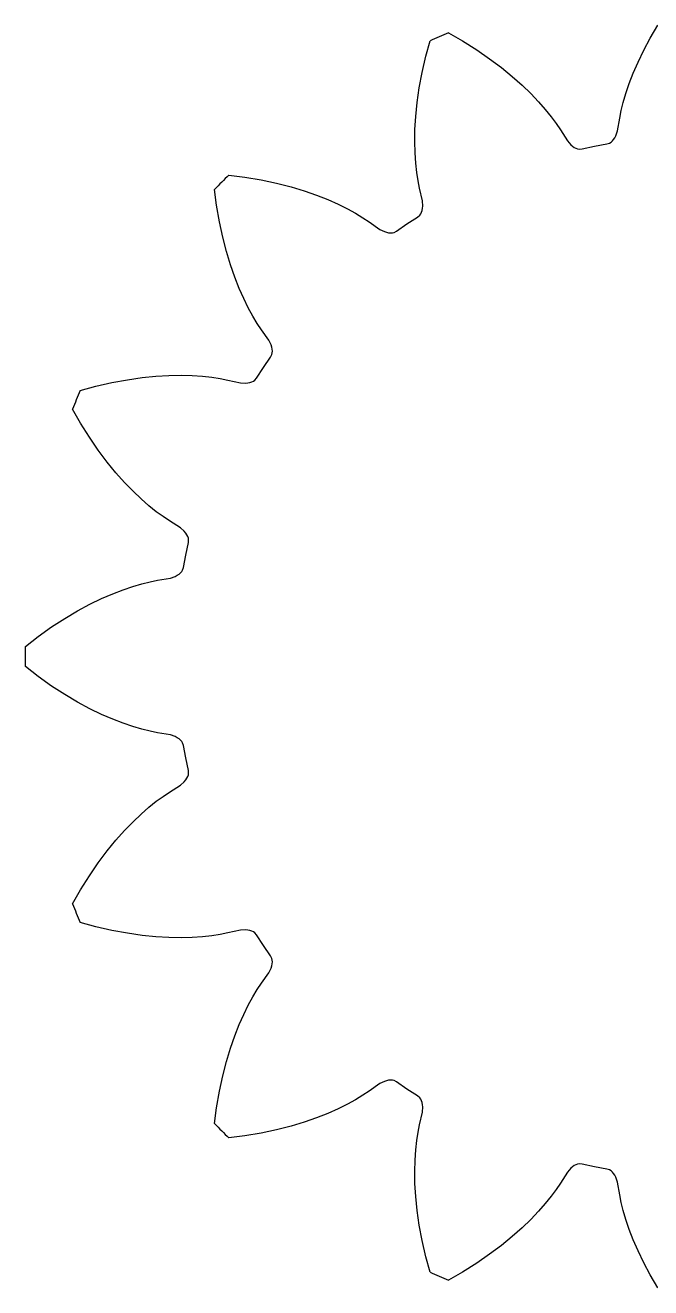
# Model space of a CAD drawing. Extents: x -22.5 to 22.5, y -22.5 to 22.5.
# Drawn here: x -22.5 to -1.52, y -21.17 to 21.17 of the extents above; entities that cross this region are included whole.
import ezdxf

# ---------------------------------------------------------------- set-up
doc = ezdxf.new("R2010")
doc.units = 0

msp = doc.modelspace()

# ---------------------------------------------------------------- linework, layer by layer
at = {"layer": 'layer0'}
for p, q in [((-1.533, 20.744), (-1.279, 21.173)), ((-8.297, 20.914), (-7.829, 20.647)), ((-9.063, 20.135), (-8.922, 20.655)), ((-7.829, 20.647), (-7.356, 20.35)), ((-7.356, 20.35), (-6.921, 20.051)), ((-1.944, 19.94), (-1.753, 20.334)), ((-1.753, 20.334), (-1.533, 20.744)), ((-9.188, 19.591), (-9.063, 20.135)), ((-6.921, 20.051), (-6.522, 19.752)), ((-2.106, 19.566), (-1.944, 19.94)), ((-9.285, 19.072), (-9.188, 19.591)), ((-6.522, 19.752), (-6.161, 19.457)), ((-2.241, 19.215), (-2.106, 19.566)), ((-9.355, 18.578), (-9.285, 19.072)), ((-6.161, 19.457), (-5.835, 19.166)), ((-5.835, 19.166), (-5.542, 18.883)), ((-2.351, 18.887), (-2.241, 19.215)), ((-5.542, 18.883), (-5.283, 18.61)), ((-2.439, 18.584), (-2.351, 18.887)), ((-9.401, 18.115), (-9.355, 18.578)), ((-5.283, 18.61), (-5.056, 18.349)), ((-5.056, 18.349), (-4.858, 18.103)), ((-2.557, 18.059), (-2.507, 18.309)), ((-2.507, 18.309), (-2.439, 18.584)), ((-9.427, 17.678), (-9.401, 18.115)), ((-4.858, 18.103), (-4.691, 17.875)), ((-4.691, 17.875), (-4.548, 17.663)), ((-2.631, 17.629), (-2.557, 18.059)), ((-9.433, 17.271), (-9.427, 17.678)), ((-4.548, 17.663), (-4.315, 17.294)), ((-2.762, 17.341), (-2.723, 17.399)), ((-2.723, 17.399), (-2.688, 17.467)), ((-2.688, 17.467), (-2.631, 17.629)), ((-9.423, 16.895), (-9.433, 17.271)), ((-4.315, 17.294), (-4.201, 17.166)), ((-4.201, 17.166), (-4.142, 17.117)), ((-4.142, 17.117), (-4.084, 17.078)), ((-4.084, 17.078), (-4.026, 17.049)), ((-4.026, 17.049), (-3.969, 17.029)), ((-3.969, 17.029), (-3.914, 17.02)), ((-3.914, 17.02), (-3.82, 17.027)), ((-3.82, 17.027), (-3.404, 17.115)), ((-3.404, 17.115), (-2.987, 17.192)), ((-2.987, 17.192), (-2.898, 17.222)), ((-2.898, 17.222), (-2.85, 17.252)), ((-2.85, 17.252), (-2.804, 17.292)), ((-2.804, 17.292), (-2.762, 17.341)), ((-9.4, 16.55), (-9.423, 16.895)), ((-9.365, 16.236), (-9.4, 16.55)), ((-15.669, 16.147), (-15.134, 16.079)), ((-9.323, 15.956), (-9.365, 16.236)), ((-16.079, 15.134), (-16.147, 15.669)), ((-15.134, 16.079), (-14.584, 15.986)), ((-14.584, 15.986), (-14.067, 15.876)), ((-14.067, 15.876), (-13.584, 15.752)), ((-13.584, 15.752), (-13.138, 15.618)), ((-9.274, 15.705), (-9.323, 15.956)), ((-9.177, 15.28), (-9.274, 15.705)), ((-13.138, 15.618), (-12.725, 15.474)), ((-12.725, 15.474), (-12.346, 15.324)), ((-12.346, 15.324), (-12.003, 15.172)), ((-9.168, 15.108), (-9.177, 15.28)), ((-15.986, 14.584), (-16.079, 15.134)), ((-12.003, 15.172), (-11.693, 15.018)), ((-11.693, 15.018), (-11.416, 14.866)), ((-11.416, 14.866), (-11.174, 14.719)), ((-9.268, 14.802), (-9.235, 14.848)), ((-9.235, 14.848), (-9.208, 14.902)), ((-9.208, 14.902), (-9.188, 14.964)), ((-9.188, 14.964), (-9.174, 15.033)), ((-9.174, 15.033), (-9.168, 15.108)), ((-15.876, 14.067), (-15.986, 14.584)), ((-11.174, 14.719), (-10.961, 14.578)), ((-10.961, 14.578), (-10.605, 14.326)), ((-10.045, 14.269), (-9.695, 14.509)), ((-9.695, 14.509), (-9.339, 14.741)), ((-9.339, 14.741), (-9.268, 14.802)), ((-15.752, 13.584), (-15.876, 14.067)), ((-10.605, 14.326), (-10.45, 14.252)), ((-10.45, 14.252), (-10.377, 14.229)), ((-10.377, 14.229), (-10.309, 14.215)), ((-10.309, 14.215), (-10.244, 14.21)), ((-10.244, 14.21), (-10.184, 14.214)), ((-10.184, 14.214), (-10.129, 14.227)), ((-10.129, 14.227), (-10.045, 14.269)), ((-15.618, 13.138), (-15.752, 13.584)), ((-15.474, 12.725), (-15.618, 13.138)), ((-15.324, 12.346), (-15.474, 12.725)), ((-15.172, 12.003), (-15.324, 12.346)), ((-15.018, 11.693), (-15.172, 12.003)), ((-14.866, 11.416), (-15.018, 11.693)), ((-14.719, 11.174), (-14.866, 11.416)), ((-14.578, 10.961), (-14.719, 11.174)), ((-14.326, 10.605), (-14.578, 10.961)), ((-14.252, 10.45), (-14.326, 10.605)), ((-14.229, 10.377), (-14.252, 10.45)), ((-14.215, 10.309), (-14.229, 10.377)), ((-14.227, 10.129), (-14.214, 10.184)), ((-14.21, 10.244), (-14.215, 10.309)), ((-14.214, 10.184), (-14.21, 10.244)), ((-14.509, 9.695), (-14.269, 10.045)), ((-14.269, 10.045), (-14.227, 10.129)), ((-19.072, 9.285), (-18.578, 9.355)), ((-18.578, 9.355), (-18.115, 9.401)), ((-18.115, 9.401), (-17.678, 9.427)), ((-17.678, 9.427), (-17.271, 9.433)), ((-17.271, 9.433), (-16.895, 9.423)), ((-16.895, 9.423), (-16.55, 9.4)), ((-16.55, 9.4), (-16.236, 9.365)), ((-16.236, 9.365), (-15.956, 9.323)), ((-15.956, 9.323), (-15.705, 9.274)), ((-14.802, 9.268), (-14.741, 9.339)), ((-14.741, 9.339), (-14.509, 9.695)), ((-20.655, 8.922), (-20.135, 9.063)), ((-20.135, 9.063), (-19.591, 9.188)), ((-19.591, 9.188), (-19.072, 9.285)), ((-15.705, 9.274), (-15.28, 9.177)), ((-15.28, 9.177), (-15.108, 9.168)), ((-15.108, 9.168), (-15.033, 9.174)), ((-15.033, 9.174), (-14.964, 9.188)), ((-14.964, 9.188), (-14.902, 9.208)), ((-14.902, 9.208), (-14.848, 9.235)), ((-14.848, 9.235), (-14.802, 9.268)), ((-20.647, 7.829), (-20.914, 8.297)), ((-20.35, 7.356), (-20.647, 7.829)), ((-20.051, 6.921), (-20.35, 7.356)), ((-19.752, 6.522), (-20.051, 6.921)), ((-19.457, 6.161), (-19.752, 6.522)), ((-19.166, 5.835), (-19.457, 6.161)), ((-18.883, 5.542), (-19.166, 5.835)), ((-18.61, 5.283), (-18.883, 5.542)), ((-18.349, 5.056), (-18.61, 5.283)), ((-18.103, 4.858), (-18.349, 5.056)), ((-17.875, 4.691), (-18.103, 4.858)), ((-17.663, 4.548), (-17.875, 4.691)), ((-17.294, 4.315), (-17.663, 4.548)), ((-17.166, 4.201), (-17.294, 4.315)), ((-17.117, 4.142), (-17.166, 4.201)), ((-17.078, 4.084), (-17.117, 4.142)), ((-17.115, 3.404), (-17.027, 3.82)), ((-17.049, 4.026), (-17.078, 4.084)), ((-17.029, 3.969), (-17.049, 4.026)), ((-17.02, 3.914), (-17.029, 3.969)), ((-17.027, 3.82), (-17.02, 3.914)), ((-17.192, 2.987), (-17.115, 3.404)), ((-17.222, 2.898), (-17.192, 2.987)), ((-18.309, 2.507), (-18.059, 2.557)), ((-18.059, 2.557), (-17.629, 2.631)), ((-17.629, 2.631), (-17.467, 2.688)), ((-17.467, 2.688), (-17.399, 2.723)), ((-17.399, 2.723), (-17.341, 2.762)), ((-17.341, 2.762), (-17.292, 2.804)), ((-17.292, 2.804), (-17.252, 2.85)), ((-17.252, 2.85), (-17.222, 2.898)), ((-19.566, 2.106), (-19.215, 2.241)), ((-19.215, 2.241), (-18.887, 2.351)), ((-18.887, 2.351), (-18.584, 2.439)), ((-18.584, 2.439), (-18.309, 2.507)), ((-20.744, 1.533), (-20.334, 1.753)), ((-20.334, 1.753), (-19.94, 1.944)), ((-19.94, 1.944), (-19.566, 2.106)), ((-21.616, 0.992), (-21.173, 1.279)), ((-21.173, 1.279), (-20.744, 1.533)), ((-22.071, 0.668), (-21.616, 0.992)), ((-22.497, 0.338), (-22.071, 0.668)), ((-22.071, -0.668), (-22.497, -0.338)), ((-21.616, -0.992), (-22.071, -0.668)), ((-21.173, -1.279), (-21.616, -0.992)), ((-20.744, -1.533), (-21.173, -1.279)), ((-20.334, -1.753), (-20.744, -1.533)), ((-19.94, -1.944), (-20.334, -1.753)), ((-19.566, -2.106), (-19.94, -1.944)), ((-19.215, -2.241), (-19.566, -2.106)), ((-18.887, -2.351), (-19.215, -2.241)), ((-18.584, -2.439), (-18.887, -2.351)), ((-18.309, -2.507), (-18.584, -2.439)), ((-18.059, -2.557), (-18.309, -2.507)), ((-17.629, -2.631), (-18.059, -2.557)), ((-17.467, -2.688), (-17.629, -2.631)), ((-17.399, -2.723), (-17.467, -2.688)), ((-17.341, -2.762), (-17.399, -2.723)), ((-17.292, -2.804), (-17.341, -2.762)), ((-17.252, -2.85), (-17.292, -2.804)), ((-17.222, -2.898), (-17.252, -2.85)), ((-17.192, -2.987), (-17.222, -2.898)), ((-17.115, -3.404), (-17.192, -2.987)), ((-17.027, -3.82), (-17.115, -3.404)), ((-17.294, -4.315), (-17.166, -4.201)), ((-17.166, -4.201), (-17.117, -4.142)), ((-17.117, -4.142), (-17.078, -4.084)), ((-17.078, -4.084), (-17.049, -4.026)), ((-17.049, -4.026), (-17.029, -3.969)), ((-17.029, -3.969), (-17.02, -3.914)), ((-17.02, -3.914), (-17.027, -3.82)), ((-17.875, -4.691), (-17.663, -4.548)), ((-17.663, -4.548), (-17.294, -4.315)), ((-18.61, -5.283), (-18.349, -5.056)), ((-18.349, -5.056), (-18.103, -4.858)), ((-18.103, -4.858), (-17.875, -4.691)), ((-18.883, -5.542), (-18.61, -5.283)), ((-19.457, -6.161), (-19.166, -5.835)), ((-19.166, -5.835), (-18.883, -5.542)), ((-19.752, -6.522), (-19.457, -6.161)), ((-20.051, -6.921), (-19.752, -6.522)), ((-20.35, -7.356), (-20.051, -6.921)), ((-20.647, -7.829), (-20.35, -7.356)), ((-20.914, -8.297), (-20.647, -7.829)), ((-20.135, -9.063), (-20.655, -8.922)), ((-19.591, -9.188), (-20.135, -9.063)), ((-19.072, -9.285), (-19.591, -9.188)), ((-18.578, -9.355), (-19.072, -9.285)), ((-15.705, -9.274), (-15.956, -9.323)), ((-15.28, -9.177), (-15.705, -9.274)), ((-15.108, -9.168), (-15.28, -9.177)), ((-15.033, -9.174), (-15.108, -9.168)), ((-14.964, -9.188), (-15.033, -9.174)), ((-14.902, -9.208), (-14.964, -9.188)), ((-14.848, -9.235), (-14.902, -9.208)), ((-14.802, -9.268), (-14.848, -9.235)), ((-14.741, -9.339), (-14.802, -9.268)), ((-18.115, -9.401), (-18.578, -9.355)), ((-17.678, -9.427), (-18.115, -9.401)), ((-17.271, -9.433), (-17.678, -9.427)), ((-16.895, -9.423), (-17.271, -9.433)), ((-16.55, -9.4), (-16.895, -9.423)), ((-16.236, -9.365), (-16.55, -9.4)), ((-15.956, -9.323), (-16.236, -9.365)), ((-14.509, -9.695), (-14.741, -9.339)), ((-14.269, -10.045), (-14.509, -9.695)), ((-14.227, -10.129), (-14.269, -10.045)), ((-14.214, -10.184), (-14.227, -10.129)), ((-14.326, -10.605), (-14.252, -10.45)), ((-14.252, -10.45), (-14.229, -10.377)), ((-14.229, -10.377), (-14.215, -10.309)), ((-14.215, -10.309), (-14.21, -10.244)), ((-14.21, -10.244), (-14.214, -10.184)), ((-14.719, -11.174), (-14.578, -10.961)), ((-14.578, -10.961), (-14.326, -10.605)), ((-15.018, -11.693), (-14.866, -11.416)), ((-14.866, -11.416), (-14.719, -11.174)), ((-15.172, -12.003), (-15.018, -11.693)), ((-15.324, -12.346), (-15.172, -12.003)), ((-15.474, -12.725), (-15.324, -12.346)), ((-15.618, -13.138), (-15.474, -12.725)), ((-15.752, -13.584), (-15.618, -13.138)), ((-15.876, -14.067), (-15.752, -13.584)), ((-15.986, -14.584), (-15.876, -14.067)), ((-10.605, -14.326), (-10.961, -14.578)), ((-10.45, -14.252), (-10.605, -14.326)), ((-10.377, -14.229), (-10.45, -14.252)), ((-10.309, -14.215), (-10.377, -14.229)), ((-10.244, -14.21), (-10.309, -14.215)), ((-10.184, -14.214), (-10.244, -14.21)), ((-10.129, -14.227), (-10.184, -14.214)), ((-10.045, -14.269), (-10.129, -14.227)), ((-9.695, -14.509), (-10.045, -14.269)), ((-16.079, -15.134), (-15.986, -14.584)), ((-11.174, -14.719), (-11.416, -14.866)), ((-10.961, -14.578), (-11.174, -14.719)), ((-9.339, -14.741), (-9.695, -14.509)), ((-9.268, -14.802), (-9.339, -14.741)), ((-9.235, -14.848), (-9.268, -14.802)), ((-16.147, -15.669), (-16.079, -15.134)), ((-12.003, -15.172), (-12.346, -15.324)), ((-11.693, -15.018), (-12.003, -15.172)), ((-11.416, -14.866), (-11.693, -15.018)), ((-9.208, -14.902), (-9.235, -14.848)), ((-9.188, -14.964), (-9.208, -14.902)), ((-9.174, -15.033), (-9.188, -14.964)), ((-9.177, -15.28), (-9.168, -15.108)), ((-9.168, -15.108), (-9.174, -15.033)), ((-13.138, -15.618), (-13.584, -15.752)), ((-12.725, -15.474), (-13.138, -15.618)), ((-12.346, -15.324), (-12.725, -15.474)), ((-9.274, -15.705), (-9.177, -15.28)), ((-15.134, -16.079), (-15.669, -16.147)), ((-14.584, -15.986), (-15.134, -16.079)), ((-14.067, -15.876), (-14.584, -15.986)), ((-13.584, -15.752), (-14.067, -15.876)), ((-9.365, -16.236), (-9.323, -15.956)), ((-9.323, -15.956), (-9.274, -15.705)), ((-9.4, -16.55), (-9.365, -16.236)), ((-9.433, -17.271), (-9.423, -16.895)), ((-9.423, -16.895), (-9.4, -16.55)), ((-9.427, -17.678), (-9.433, -17.271)), ((-4.315, -17.294), (-4.548, -17.663)), ((-4.201, -17.166), (-4.315, -17.294)), ((-4.142, -17.117), (-4.201, -17.166)), ((-4.084, -17.078), (-4.142, -17.117)), ((-4.026, -17.049), (-4.084, -17.078)), ((-3.969, -17.029), (-4.026, -17.049)), ((-3.914, -17.02), (-3.969, -17.029)), ((-3.82, -17.027), (-3.914, -17.02)), ((-3.404, -17.115), (-3.82, -17.027)), ((-2.987, -17.192), (-3.404, -17.115)), ((-2.898, -17.222), (-2.987, -17.192)), ((-2.85, -17.252), (-2.898, -17.222)), ((-2.804, -17.292), (-2.85, -17.252)), ((-2.762, -17.341), (-2.804, -17.292)), ((-2.723, -17.399), (-2.762, -17.341)), ((-9.401, -18.115), (-9.427, -17.678)), ((-4.548, -17.663), (-4.691, -17.875)), ((-2.688, -17.467), (-2.723, -17.399)), ((-2.631, -17.629), (-2.688, -17.467)), ((-2.557, -18.059), (-2.631, -17.629)), ((-9.355, -18.578), (-9.401, -18.115)), ((-4.858, -18.103), (-5.056, -18.349)), ((-4.691, -17.875), (-4.858, -18.103)), ((-2.507, -18.309), (-2.557, -18.059)), ((-9.285, -19.072), (-9.355, -18.578)), ((-5.283, -18.61), (-5.542, -18.883)), ((-5.056, -18.349), (-5.283, -18.61)), ((-2.439, -18.584), (-2.507, -18.309)), ((-2.351, -18.887), (-2.439, -18.584)), ((-5.542, -18.883), (-5.835, -19.166)), ((-2.241, -19.215), (-2.351, -18.887)), ((-9.188, -19.591), (-9.285, -19.072)), ((-6.161, -19.457), (-6.522, -19.752)), ((-5.835, -19.166), (-6.161, -19.457)), ((-2.106, -19.566), (-2.241, -19.215)), ((-9.063, -20.135), (-9.188, -19.591)), ((-6.522, -19.752), (-6.921, -20.051)), ((-1.944, -19.94), (-2.106, -19.566)), ((-8.922, -20.655), (-9.063, -20.135)), ((-6.921, -20.051), (-7.356, -20.35)), ((-1.753, -20.334), (-1.944, -19.94)), ((-7.829, -20.647), (-8.297, -20.914)), ((-7.356, -20.35), (-7.829, -20.647)), ((-1.533, -20.744), (-1.753, -20.334)), ((-1.279, -21.173), (-1.533, -20.744))]:
    msp.add_line(p, q, dxfattribs=at)
for start, end in [(111.6385, 113.3615), (134.1385, 135.8615), (156.6385, 158.3615), (179.1385, 180.8615), (201.6385, 203.3615), (224.1385, 225.8615), (246.6385, 248.3615)]:
    msp.add_arc((0, 0), 22.5, start, end, dxfattribs=at)
at = {"layer": 'layer1'}
for p, q in [((-1.533, 20.744), (-1.279, 21.173)), ((-8.297, 20.914), (-7.829, 20.647)), ((-9.063, 20.135), (-8.922, 20.655)), ((-7.829, 20.647), (-7.356, 20.35)), ((-7.356, 20.35), (-6.921, 20.051)), ((-1.944, 19.94), (-1.753, 20.334)), ((-1.753, 20.334), (-1.533, 20.744)), ((-9.188, 19.591), (-9.063, 20.135)), ((-6.921, 20.051), (-6.522, 19.752)), ((-2.106, 19.566), (-1.944, 19.94)), ((-9.285, 19.072), (-9.188, 19.591)), ((-6.522, 19.752), (-6.161, 19.457)), ((-2.241, 19.215), (-2.106, 19.566)), ((-9.355, 18.578), (-9.285, 19.072)), ((-6.161, 19.457), (-5.835, 19.166)), ((-5.835, 19.166), (-5.542, 18.883)), ((-2.351, 18.887), (-2.241, 19.215)), ((-5.542, 18.883), (-5.283, 18.61)), ((-2.439, 18.584), (-2.351, 18.887)), ((-9.401, 18.115), (-9.355, 18.578)), ((-5.283, 18.61), (-5.056, 18.349)), ((-5.056, 18.349), (-4.858, 18.103)), ((-2.557, 18.059), (-2.507, 18.309)), ((-2.507, 18.309), (-2.439, 18.584)), ((-9.427, 17.678), (-9.401, 18.115)), ((-4.858, 18.103), (-4.691, 17.875)), ((-4.691, 17.875), (-4.548, 17.663)), ((-2.631, 17.629), (-2.557, 18.059)), ((-9.433, 17.271), (-9.427, 17.678)), ((-4.548, 17.663), (-4.315, 17.294)), ((-2.762, 17.341), (-2.723, 17.399)), ((-2.723, 17.399), (-2.688, 17.467)), ((-2.688, 17.467), (-2.631, 17.629)), ((-9.423, 16.895), (-9.433, 17.271)), ((-4.315, 17.294), (-4.201, 17.166)), ((-4.201, 17.166), (-4.142, 17.117)), ((-4.142, 17.117), (-4.084, 17.078)), ((-4.084, 17.078), (-4.026, 17.049)), ((-4.026, 17.049), (-3.969, 17.029)), ((-3.969, 17.029), (-3.914, 17.02)), ((-3.914, 17.02), (-3.82, 17.027)), ((-3.82, 17.027), (-3.404, 17.115)), ((-3.404, 17.115), (-2.987, 17.192)), ((-2.987, 17.192), (-2.898, 17.222)), ((-2.898, 17.222), (-2.85, 17.252)), ((-2.85, 17.252), (-2.804, 17.292)), ((-2.804, 17.292), (-2.762, 17.341)), ((-9.4, 16.55), (-9.423, 16.895)), ((-9.365, 16.236), (-9.4, 16.55)), ((-15.669, 16.147), (-15.134, 16.079)), ((-9.323, 15.956), (-9.365, 16.236)), ((-16.079, 15.134), (-16.147, 15.669)), ((-15.134, 16.079), (-14.584, 15.986)), ((-14.584, 15.986), (-14.067, 15.876)), ((-14.067, 15.876), (-13.584, 15.752)), ((-13.584, 15.752), (-13.138, 15.618)), ((-9.274, 15.705), (-9.323, 15.956)), ((-9.177, 15.28), (-9.274, 15.705)), ((-13.138, 15.618), (-12.725, 15.474)), ((-12.725, 15.474), (-12.346, 15.324)), ((-12.346, 15.324), (-12.003, 15.172)), ((-9.168, 15.108), (-9.177, 15.28)), ((-15.986, 14.584), (-16.079, 15.134)), ((-12.003, 15.172), (-11.693, 15.018)), ((-11.693, 15.018), (-11.416, 14.866)), ((-11.416, 14.866), (-11.174, 14.719)), ((-9.268, 14.802), (-9.235, 14.848)), ((-9.235, 14.848), (-9.208, 14.902)), ((-9.208, 14.902), (-9.188, 14.964)), ((-9.188, 14.964), (-9.174, 15.033)), ((-9.174, 15.033), (-9.168, 15.108)), ((-15.876, 14.067), (-15.986, 14.584)), ((-11.174, 14.719), (-10.961, 14.578)), ((-10.961, 14.578), (-10.605, 14.326)), ((-10.045, 14.269), (-9.695, 14.509)), ((-9.695, 14.509), (-9.339, 14.741)), ((-9.339, 14.741), (-9.268, 14.802)), ((-15.752, 13.584), (-15.876, 14.067)), ((-10.605, 14.326), (-10.45, 14.252)), ((-10.45, 14.252), (-10.377, 14.229)), ((-10.377, 14.229), (-10.309, 14.215)), ((-10.309, 14.215), (-10.244, 14.21)), ((-10.244, 14.21), (-10.184, 14.214)), ((-10.184, 14.214), (-10.129, 14.227)), ((-10.129, 14.227), (-10.045, 14.269)), ((-15.618, 13.138), (-15.752, 13.584)), ((-15.474, 12.725), (-15.618, 13.138)), ((-15.324, 12.346), (-15.474, 12.725)), ((-15.172, 12.003), (-15.324, 12.346)), ((-15.018, 11.693), (-15.172, 12.003)), ((-14.866, 11.416), (-15.018, 11.693)), ((-14.719, 11.174), (-14.866, 11.416)), ((-14.578, 10.961), (-14.719, 11.174)), ((-14.326, 10.605), (-14.578, 10.961)), ((-14.252, 10.45), (-14.326, 10.605)), ((-14.229, 10.377), (-14.252, 10.45)), ((-14.215, 10.309), (-14.229, 10.377)), ((-14.227, 10.129), (-14.214, 10.184)), ((-14.21, 10.244), (-14.215, 10.309)), ((-14.214, 10.184), (-14.21, 10.244)), ((-14.509, 9.695), (-14.269, 10.045)), ((-14.269, 10.045), (-14.227, 10.129)), ((-19.072, 9.285), (-18.578, 9.355)), ((-18.578, 9.355), (-18.115, 9.401)), ((-18.115, 9.401), (-17.678, 9.427)), ((-17.678, 9.427), (-17.271, 9.433)), ((-17.271, 9.433), (-16.895, 9.423)), ((-16.895, 9.423), (-16.55, 9.4)), ((-16.55, 9.4), (-16.236, 9.365)), ((-16.236, 9.365), (-15.956, 9.323)), ((-15.956, 9.323), (-15.705, 9.274)), ((-14.802, 9.268), (-14.741, 9.339)), ((-14.741, 9.339), (-14.509, 9.695)), ((-20.655, 8.922), (-20.135, 9.063)), ((-20.135, 9.063), (-19.591, 9.188)), ((-19.591, 9.188), (-19.072, 9.285)), ((-15.705, 9.274), (-15.28, 9.177)), ((-15.28, 9.177), (-15.108, 9.168)), ((-15.108, 9.168), (-15.033, 9.174)), ((-15.033, 9.174), (-14.964, 9.188)), ((-14.964, 9.188), (-14.902, 9.208)), ((-14.902, 9.208), (-14.848, 9.235)), ((-14.848, 9.235), (-14.802, 9.268)), ((-20.647, 7.829), (-20.914, 8.297)), ((-20.35, 7.356), (-20.647, 7.829)), ((-20.051, 6.921), (-20.35, 7.356)), ((-19.752, 6.522), (-20.051, 6.921)), ((-19.457, 6.161), (-19.752, 6.522)), ((-19.166, 5.835), (-19.457, 6.161)), ((-18.883, 5.542), (-19.166, 5.835)), ((-18.61, 5.283), (-18.883, 5.542)), ((-18.349, 5.056), (-18.61, 5.283)), ((-18.103, 4.858), (-18.349, 5.056)), ((-17.875, 4.691), (-18.103, 4.858)), ((-17.663, 4.548), (-17.875, 4.691)), ((-17.294, 4.315), (-17.663, 4.548)), ((-17.166, 4.201), (-17.294, 4.315)), ((-17.117, 4.142), (-17.166, 4.201)), ((-17.078, 4.084), (-17.117, 4.142)), ((-17.115, 3.404), (-17.027, 3.82)), ((-17.049, 4.026), (-17.078, 4.084)), ((-17.029, 3.969), (-17.049, 4.026)), ((-17.02, 3.914), (-17.029, 3.969)), ((-17.027, 3.82), (-17.02, 3.914)), ((-17.192, 2.987), (-17.115, 3.404)), ((-17.222, 2.898), (-17.192, 2.987)), ((-18.309, 2.507), (-18.059, 2.557)), ((-18.059, 2.557), (-17.629, 2.631)), ((-17.629, 2.631), (-17.467, 2.688)), ((-17.467, 2.688), (-17.399, 2.723)), ((-17.399, 2.723), (-17.341, 2.762)), ((-17.341, 2.762), (-17.292, 2.804)), ((-17.292, 2.804), (-17.252, 2.85)), ((-17.252, 2.85), (-17.222, 2.898)), ((-19.566, 2.106), (-19.215, 2.241)), ((-19.215, 2.241), (-18.887, 2.351)), ((-18.887, 2.351), (-18.584, 2.439)), ((-18.584, 2.439), (-18.309, 2.507)), ((-20.744, 1.533), (-20.334, 1.753)), ((-20.334, 1.753), (-19.94, 1.944)), ((-19.94, 1.944), (-19.566, 2.106)), ((-21.616, 0.992), (-21.173, 1.279)), ((-21.173, 1.279), (-20.744, 1.533)), ((-22.071, 0.668), (-21.616, 0.992)), ((-22.497, 0.338), (-22.071, 0.668)), ((-22.071, -0.668), (-22.497, -0.338)), ((-21.616, -0.992), (-22.071, -0.668)), ((-21.173, -1.279), (-21.616, -0.992)), ((-20.744, -1.533), (-21.173, -1.279)), ((-20.334, -1.753), (-20.744, -1.533)), ((-19.94, -1.944), (-20.334, -1.753)), ((-19.566, -2.106), (-19.94, -1.944)), ((-19.215, -2.241), (-19.566, -2.106)), ((-18.887, -2.351), (-19.215, -2.241)), ((-18.584, -2.439), (-18.887, -2.351)), ((-18.309, -2.507), (-18.584, -2.439)), ((-18.059, -2.557), (-18.309, -2.507)), ((-17.629, -2.631), (-18.059, -2.557)), ((-17.467, -2.688), (-17.629, -2.631)), ((-17.399, -2.723), (-17.467, -2.688)), ((-17.341, -2.762), (-17.399, -2.723)), ((-17.292, -2.804), (-17.341, -2.762)), ((-17.252, -2.85), (-17.292, -2.804)), ((-17.222, -2.898), (-17.252, -2.85)), ((-17.192, -2.987), (-17.222, -2.898)), ((-17.115, -3.404), (-17.192, -2.987)), ((-17.027, -3.82), (-17.115, -3.404)), ((-17.294, -4.315), (-17.166, -4.201)), ((-17.166, -4.201), (-17.117, -4.142)), ((-17.117, -4.142), (-17.078, -4.084)), ((-17.078, -4.084), (-17.049, -4.026)), ((-17.049, -4.026), (-17.029, -3.969)), ((-17.029, -3.969), (-17.02, -3.914)), ((-17.02, -3.914), (-17.027, -3.82)), ((-17.875, -4.691), (-17.663, -4.548)), ((-17.663, -4.548), (-17.294, -4.315)), ((-18.61, -5.283), (-18.349, -5.056)), ((-18.349, -5.056), (-18.103, -4.858)), ((-18.103, -4.858), (-17.875, -4.691)), ((-18.883, -5.542), (-18.61, -5.283)), ((-19.457, -6.161), (-19.166, -5.835)), ((-19.166, -5.835), (-18.883, -5.542)), ((-19.752, -6.522), (-19.457, -6.161)), ((-20.051, -6.921), (-19.752, -6.522)), ((-20.35, -7.356), (-20.051, -6.921)), ((-20.647, -7.829), (-20.35, -7.356)), ((-20.914, -8.297), (-20.647, -7.829)), ((-20.135, -9.063), (-20.655, -8.922)), ((-19.591, -9.188), (-20.135, -9.063)), ((-19.072, -9.285), (-19.591, -9.188)), ((-18.578, -9.355), (-19.072, -9.285)), ((-15.705, -9.274), (-15.956, -9.323)), ((-15.28, -9.177), (-15.705, -9.274)), ((-15.108, -9.168), (-15.28, -9.177)), ((-15.033, -9.174), (-15.108, -9.168)), ((-14.964, -9.188), (-15.033, -9.174)), ((-14.902, -9.208), (-14.964, -9.188)), ((-14.848, -9.235), (-14.902, -9.208)), ((-14.802, -9.268), (-14.848, -9.235)), ((-14.741, -9.339), (-14.802, -9.268)), ((-18.115, -9.401), (-18.578, -9.355)), ((-17.678, -9.427), (-18.115, -9.401)), ((-17.271, -9.433), (-17.678, -9.427)), ((-16.895, -9.423), (-17.271, -9.433)), ((-16.55, -9.4), (-16.895, -9.423)), ((-16.236, -9.365), (-16.55, -9.4)), ((-15.956, -9.323), (-16.236, -9.365)), ((-14.509, -9.695), (-14.741, -9.339)), ((-14.269, -10.045), (-14.509, -9.695)), ((-14.227, -10.129), (-14.269, -10.045)), ((-14.214, -10.184), (-14.227, -10.129)), ((-14.326, -10.605), (-14.252, -10.45)), ((-14.252, -10.45), (-14.229, -10.377)), ((-14.229, -10.377), (-14.215, -10.309)), ((-14.215, -10.309), (-14.21, -10.244)), ((-14.21, -10.244), (-14.214, -10.184)), ((-14.719, -11.174), (-14.578, -10.961)), ((-14.578, -10.961), (-14.326, -10.605)), ((-15.018, -11.693), (-14.866, -11.416)), ((-14.866, -11.416), (-14.719, -11.174)), ((-15.172, -12.003), (-15.018, -11.693)), ((-15.324, -12.346), (-15.172, -12.003)), ((-15.474, -12.725), (-15.324, -12.346)), ((-15.618, -13.138), (-15.474, -12.725)), ((-15.752, -13.584), (-15.618, -13.138)), ((-15.876, -14.067), (-15.752, -13.584)), ((-15.986, -14.584), (-15.876, -14.067)), ((-10.605, -14.326), (-10.961, -14.578)), ((-10.45, -14.252), (-10.605, -14.326)), ((-10.377, -14.229), (-10.45, -14.252)), ((-10.309, -14.215), (-10.377, -14.229)), ((-10.244, -14.21), (-10.309, -14.215)), ((-10.184, -14.214), (-10.244, -14.21)), ((-10.129, -14.227), (-10.184, -14.214)), ((-10.045, -14.269), (-10.129, -14.227)), ((-9.695, -14.509), (-10.045, -14.269)), ((-16.079, -15.134), (-15.986, -14.584)), ((-11.174, -14.719), (-11.416, -14.866)), ((-10.961, -14.578), (-11.174, -14.719)), ((-9.339, -14.741), (-9.695, -14.509)), ((-9.268, -14.802), (-9.339, -14.741)), ((-9.235, -14.848), (-9.268, -14.802)), ((-16.147, -15.669), (-16.079, -15.134)), ((-12.003, -15.172), (-12.346, -15.324)), ((-11.693, -15.018), (-12.003, -15.172)), ((-11.416, -14.866), (-11.693, -15.018)), ((-9.208, -14.902), (-9.235, -14.848)), ((-9.188, -14.964), (-9.208, -14.902)), ((-9.174, -15.033), (-9.188, -14.964)), ((-9.177, -15.28), (-9.168, -15.108)), ((-9.168, -15.108), (-9.174, -15.033)), ((-13.138, -15.618), (-13.584, -15.752)), ((-12.725, -15.474), (-13.138, -15.618)), ((-12.346, -15.324), (-12.725, -15.474)), ((-9.274, -15.705), (-9.177, -15.28)), ((-15.134, -16.079), (-15.669, -16.147)), ((-14.584, -15.986), (-15.134, -16.079)), ((-14.067, -15.876), (-14.584, -15.986)), ((-13.584, -15.752), (-14.067, -15.876)), ((-9.365, -16.236), (-9.323, -15.956)), ((-9.323, -15.956), (-9.274, -15.705)), ((-9.4, -16.55), (-9.365, -16.236)), ((-9.433, -17.271), (-9.423, -16.895)), ((-9.423, -16.895), (-9.4, -16.55)), ((-9.427, -17.678), (-9.433, -17.271)), ((-4.315, -17.294), (-4.548, -17.663)), ((-4.201, -17.166), (-4.315, -17.294)), ((-4.142, -17.117), (-4.201, -17.166)), ((-4.084, -17.078), (-4.142, -17.117)), ((-4.026, -17.049), (-4.084, -17.078)), ((-3.969, -17.029), (-4.026, -17.049)), ((-3.914, -17.02), (-3.969, -17.029)), ((-3.82, -17.027), (-3.914, -17.02)), ((-3.404, -17.115), (-3.82, -17.027)), ((-2.987, -17.192), (-3.404, -17.115)), ((-2.898, -17.222), (-2.987, -17.192)), ((-2.85, -17.252), (-2.898, -17.222)), ((-2.804, -17.292), (-2.85, -17.252)), ((-2.762, -17.341), (-2.804, -17.292)), ((-2.723, -17.399), (-2.762, -17.341)), ((-9.401, -18.115), (-9.427, -17.678)), ((-4.548, -17.663), (-4.691, -17.875)), ((-2.688, -17.467), (-2.723, -17.399)), ((-2.631, -17.629), (-2.688, -17.467)), ((-2.557, -18.059), (-2.631, -17.629)), ((-9.355, -18.578), (-9.401, -18.115)), ((-4.858, -18.103), (-5.056, -18.349)), ((-4.691, -17.875), (-4.858, -18.103)), ((-2.507, -18.309), (-2.557, -18.059)), ((-9.285, -19.072), (-9.355, -18.578)), ((-5.283, -18.61), (-5.542, -18.883)), ((-5.056, -18.349), (-5.283, -18.61)), ((-2.439, -18.584), (-2.507, -18.309)), ((-2.351, -18.887), (-2.439, -18.584)), ((-5.542, -18.883), (-5.835, -19.166)), ((-2.241, -19.215), (-2.351, -18.887)), ((-9.188, -19.591), (-9.285, -19.072)), ((-6.161, -19.457), (-6.522, -19.752)), ((-5.835, -19.166), (-6.161, -19.457)), ((-2.106, -19.566), (-2.241, -19.215)), ((-9.063, -20.135), (-9.188, -19.591)), ((-6.522, -19.752), (-6.921, -20.051)), ((-1.944, -19.94), (-2.106, -19.566)), ((-8.922, -20.655), (-9.063, -20.135)), ((-6.921, -20.051), (-7.356, -20.35)), ((-1.753, -20.334), (-1.944, -19.94)), ((-7.829, -20.647), (-8.297, -20.914)), ((-7.356, -20.35), (-7.829, -20.647)), ((-1.533, -20.744), (-1.753, -20.334)), ((-1.279, -21.173), (-1.533, -20.744))]:
    msp.add_line(p, q, dxfattribs=at)
for start, end in [(111.6385, 113.3615), (134.1385, 135.8615), (156.6385, 158.3615), (179.1385, 180.8615), (201.6385, 203.3615), (224.1385, 225.8615), (246.6385, 248.3615)]:
    msp.add_arc((0, 0), 22.5, start, end, dxfattribs=at)

doc.saveas('drawing.dxf')
